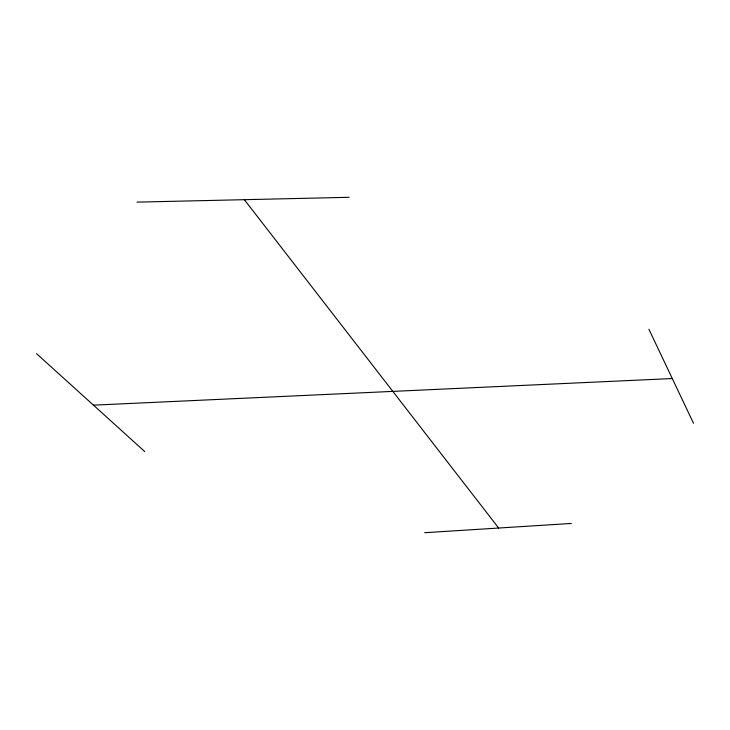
<?xml version="1.0" encoding="UTF-8"?>
<svg xmlns="http://www.w3.org/2000/svg" width="730" height="730" viewBox="0 0 730 730"><rect width="100%" height="100%" fill="white"/><g stroke="black" fill="none" stroke-linecap="round" stroke-linejoin="round"><path stroke-width="1.09" d="M424.668 532.699L571.344 523.456M93.458 405.15L672.284 378.541M136.994 202.128L349.086 197.301M36.5 353.603L144.768 451.587M244.358 199.682L498.654 528.036M648.897 329.239L693.5 423.263"/></g></svg>
